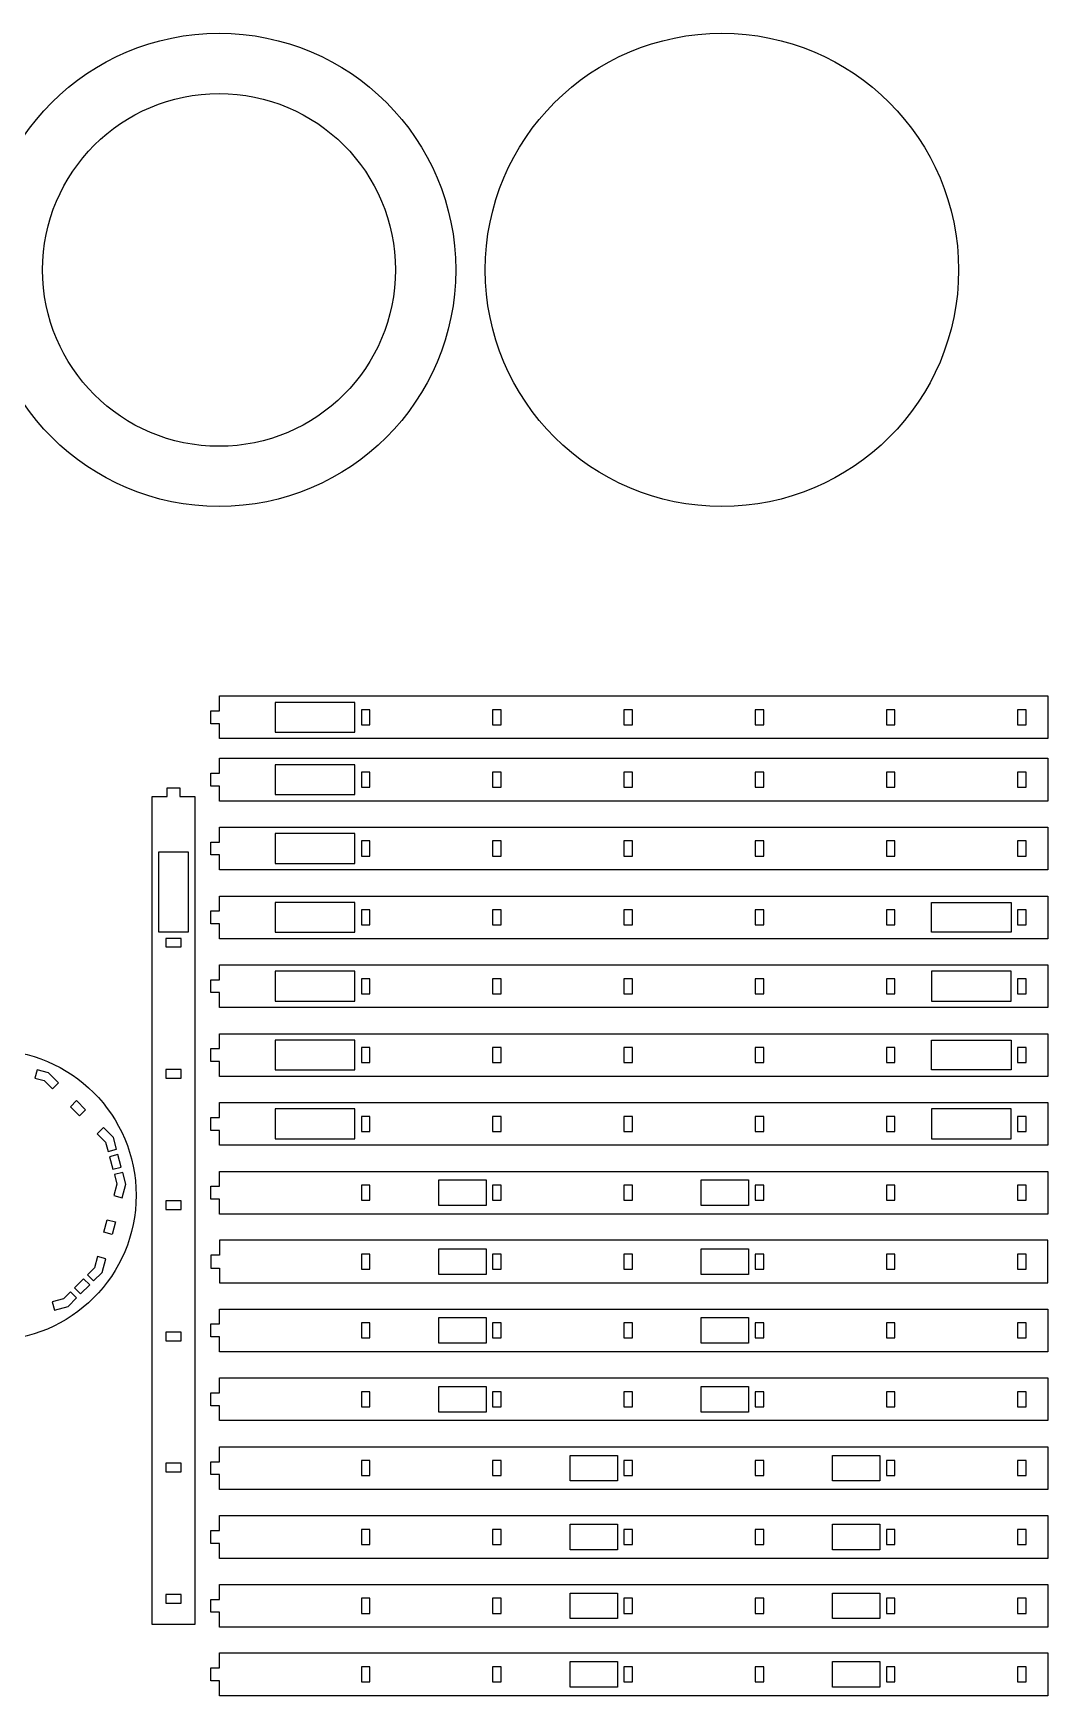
# Model space of a CAD drawing. Header units: millimetres. Extents: x 0 to 786, y -59 to 1053.
# Drawn here: x 412 to 786, y 440 to 1053 of the extents above; entities that cross this region are included whole.
import ezdxf

# ---------------------------------------------------------------- set-up
doc = ezdxf.new("R2010")
doc.units = ezdxf.units.MM
for name, color, linetype in [('Part 2 Inside CUt', 92, 'Continuous'), ('Part 2 Outside Cut', 1, 'Continuous'), ('Part 3 Inside Cut', 70, 'Continuous'), ('Part 3 Outside Cut', 1, 'Continuous')]:
    doc.layers.add(name, color=color, linetype=linetype)

msp = doc.modelspace()

# ---------------------------------------------------------------- linework, layer by layer
at = {"layer": 'Part 2 Inside CUt'}
for points in [[(412.63, 667.75), (416.08, 666.83), (419.16, 663.74), (421.41, 665.99), (417.72, 669.68), (413.45, 670.82)], [(427.98, 659.43), (431.35, 656.06), (429.1, 653.82), (425.73, 657.18)], [(439.67, 640.71), (442.74, 641.53), (441.6, 645.8), (437.91, 649.49), (435.66, 647.24), (438.75, 644.16)], [(441.44, 634.11), (444.51, 634.93), (443.27, 639.53), (440.21, 638.71)], [(441.98, 632.12), (442.9, 628.67), (441.77, 624.45), (444.84, 623.63), (446.19, 628.67), (445.04, 632.94)], [(438.14, 610.88), (439.37, 615.48), (442.44, 614.66), (441.21, 610.06)], [(432.08, 595.17), (434.32, 592.93), (437.45, 596.06), (438.8, 601.09), (435.73, 601.92), (434.6, 597.7)], [(425.79, 588.89), (423.26, 586.36), (419.05, 585.23), (419.87, 582.16), (424.91, 583.51), (428.03, 586.64)], [(432.87, 591.47), (430.62, 593.72), (427.25, 590.35), (429.5, 588.1)]]:
    msp.add_lwpolyline(points, close=True, dxfattribs=at)
for points in [[(530.7, 806.37, 0), (501.33, 806.37, 0), (501.33, 795.36, 0), (530.7, 795.36, 0)], [(536.25, 803.64, 0), (533.08, 803.64, 0), (533.08, 798.09, 0), (536.25, 798.09, 0)], [(584.67, 798.09, 0), (584.67, 803.64, 0), (581.5, 803.64, 0), (581.5, 798.09, 0)], [(629.91, 803.64, 0), (629.91, 798.09, 0), (633.09, 798.09, 0), (633.09, 803.64, 0)], [(681.51, 803.64, 0), (678.33, 803.64, 0), (678.33, 798.09, 0), (681.51, 798.09, 0)], [(726.75, 798.09, 0), (729.93, 798.09, 0), (729.93, 803.64, 0), (726.75, 803.64, 0)], [(775.17, 798.09, 0), (778.35, 798.09, 0), (778.35, 803.64, 0), (775.17, 803.64, 0)], [(530.7, 783.35, 0), (501.33, 783.35, 0), (501.33, 772.34, 0), (530.7, 772.34, 0)], [(533.08, 775.07, 0), (536.25, 775.07, 0), (536.25, 780.63, 0), (533.08, 780.63, 0)], [(584.67, 775.07, 0), (584.67, 780.63, 0), (581.5, 780.63, 0), (581.5, 775.07, 0)], [(633.09, 780.63, 0), (629.91, 780.63, 0), (629.91, 775.07, 0), (633.09, 775.07, 0)], [(681.51, 780.63, 0), (678.33, 780.63, 0), (678.33, 775.07, 0), (681.51, 775.07, 0)], [(729.93, 780.63, 0), (726.75, 780.63, 0), (726.75, 775.07, 0), (729.93, 775.07, 0)], [(775.17, 775.07, 0), (778.35, 775.07, 0), (778.35, 780.63, 0), (775.17, 780.63, 0)], [(530.7, 757.95, 0), (501.33, 757.95, 0), (501.33, 746.94, 0), (530.7, 746.94, 0)], [(533.08, 749.67, 0), (536.25, 749.67, 0), (536.25, 755.23, 0), (533.08, 755.23, 0)], [(584.67, 749.67, 0), (584.67, 755.23, 0), (581.5, 755.23, 0), (581.5, 749.67, 0)], [(633.09, 749.67, 0), (633.09, 755.23, 0), (629.91, 755.23, 0), (629.91, 749.67, 0)], [(681.51, 749.67, 0), (681.51, 755.23, 0), (678.33, 755.23, 0), (678.33, 749.67, 0)], [(726.75, 755.23, 0), (726.75, 749.67, 0), (729.93, 749.67, 0), (729.93, 755.23, 0)], [(778.35, 749.67, 0), (778.35, 755.23, 0), (775.17, 755.23, 0), (775.17, 749.67, 0)], [(469.28, 721.69, 0), (469.28, 751.05, 0), (458.28, 751.05, 0), (458.28, 721.69, 0)], [(530.7, 732.55, 0), (501.33, 732.55, 0), (501.33, 721.54, 0), (530.7, 721.54, 0)], [(772.79, 732.55, 0), (772.79, 721.54, 0), (743.42, 721.54, 0), (743.42, 732.55, 0)], [(533.08, 724.27, 0), (536.25, 724.27, 0), (536.25, 729.83, 0), (533.08, 729.83, 0)], [(584.67, 724.27, 0), (584.67, 729.83, 0), (581.5, 729.83, 0), (581.5, 724.27, 0)], [(633.09, 724.27, 0), (633.09, 729.83, 0), (629.91, 729.83, 0), (629.91, 724.27, 0)], [(681.51, 724.27, 0), (681.51, 729.83, 0), (678.33, 729.83, 0), (678.33, 724.27, 0)], [(726.75, 729.83, 0), (726.75, 724.27, 0), (729.93, 724.27, 0), (729.93, 729.83, 0)], [(778.35, 724.27, 0), (778.35, 729.83, 0), (775.17, 729.83, 0), (775.17, 724.27, 0)], [(466.56, 719.3, 0), (461, 719.3, 0), (461, 716.13, 0), (466.56, 716.13, 0)], [(530.7, 707.15, 0), (501.33, 707.15, 0), (501.33, 696.14, 0), (530.7, 696.14, 0)], [(772.79, 707.15, 0), (743.42, 707.15, 0), (743.42, 696.14, 0), (772.79, 696.14, 0)], [(533.08, 698.87, 0), (536.25, 698.87, 0), (536.25, 704.43, 0), (533.08, 704.43, 0)], [(584.67, 698.87, 0), (584.67, 704.43, 0), (581.5, 704.43, 0), (581.5, 698.87, 0)], [(633.09, 698.87, 0), (633.09, 704.43, 0), (629.91, 704.43, 0), (629.91, 698.87, 0)], [(678.33, 704.43, 0), (678.33, 698.87, 0), (681.51, 698.87, 0), (681.51, 704.43, 0)], [(726.75, 698.87, 0), (729.93, 698.87, 0), (729.93, 704.43, 0), (726.75, 704.43, 0)], [(775.17, 704.43, 0), (775.17, 698.87, 0), (778.35, 698.87, 0), (778.35, 704.43, 0)], [(530.7, 681.75, 0), (501.33, 681.75, 0), (501.33, 670.74, 0), (530.7, 670.74, 0)], [(772.79, 681.75, 0), (772.79, 670.74, 0), (743.42, 670.74, 0), (743.42, 681.75, 0)], [(533.08, 673.47, 0), (536.25, 673.47, 0), (536.25, 679.03, 0), (533.08, 679.03, 0)], [(584.67, 673.47, 0), (584.67, 679.03, 0), (581.5, 679.03, 0), (581.5, 673.47, 0)], [(633.09, 673.47, 0), (633.09, 679.03, 0), (629.91, 679.03, 0), (629.91, 673.47, 0)], [(681.51, 673.47, 0), (681.51, 679.03, 0), (678.33, 679.03, 0), (678.33, 673.47, 0)], [(729.93, 673.47, 0), (729.93, 679.03, 0), (726.75, 679.03, 0), (726.75, 673.47, 0)], [(778.35, 673.47, 0), (778.35, 679.03, 0), (775.17, 679.03, 0), (775.17, 673.47, 0)], [(461, 667.71, 0), (466.56, 667.71, 0), (466.56, 670.89, 0), (461, 670.89, 0)], [(530.7, 656.35, 0), (501.33, 656.35, 0), (501.33, 645.34, 0), (530.7, 645.34, 0)], [(772.79, 656.35, 0), (743.42, 656.35, 0), (743.42, 645.34, 0), (772.79, 645.34, 0)], [(533.08, 648.07, 0), (536.25, 648.07, 0), (536.25, 653.63, 0), (533.08, 653.63, 0)], [(584.67, 648.07, 0), (584.67, 653.63, 0), (581.5, 653.63, 0), (581.5, 648.07, 0)], [(633.09, 653.63, 0), (629.91, 653.63, 0), (629.91, 648.07, 0), (633.09, 648.07, 0)], [(678.33, 648.07, 0), (681.51, 648.07, 0), (681.51, 653.63, 0), (678.33, 653.63, 0)], [(729.93, 648.07, 0), (729.93, 653.63, 0), (726.75, 653.63, 0), (726.75, 648.07, 0)], [(775.17, 648.07, 0), (778.35, 648.07, 0), (778.35, 653.63, 0), (775.17, 653.63, 0)], [(533.08, 622.67, 0), (536.25, 622.67, 0), (536.25, 628.23, 0), (533.08, 628.23, 0)], [(561.65, 620.74, 0), (561.65, 630.16, 0), (579.11, 630.16, 0), (579.11, 620.74, 0)], [(584.67, 622.67, 0), (584.67, 628.23, 0), (581.5, 628.23, 0), (581.5, 622.67, 0)], [(633.09, 622.67, 0), (633.09, 628.23, 0), (629.91, 628.23, 0), (629.91, 622.67, 0)], [(675.95, 630.16, 0), (675.95, 620.74, 0), (658.49, 620.74, 0), (658.49, 630.16, 0)], [(678.33, 628.23, 0), (678.33, 622.67, 0), (681.51, 622.67, 0), (681.51, 628.23, 0)], [(729.93, 628.23, 0), (726.75, 628.23, 0), (726.75, 622.67, 0), (729.93, 622.67, 0)], [(775.17, 628.23, 0), (775.17, 622.67, 0), (778.35, 622.67, 0), (778.35, 628.23, 0)], [(461, 622.47, 0), (461, 619.29, 0), (466.56, 619.29, 0), (466.56, 622.47, 0)], [(533.08, 602.83, 0), (533.08, 597.27, 0), (536.25, 597.27, 0), (536.25, 602.83, 0)], [(561.65, 595.34, 0), (561.65, 604.76, 0), (579.11, 604.76, 0), (579.11, 595.34, 0)], [(584.67, 597.27, 0), (584.67, 602.83, 0), (581.5, 602.83, 0), (581.5, 597.27, 0)], [(629.91, 602.83, 0), (629.91, 597.27, 0), (633.09, 597.27, 0), (633.09, 602.83, 0)], [(658.49, 604.76, 0), (675.95, 604.76, 0), (675.95, 595.34, 0), (658.49, 595.34, 0)], [(681.51, 597.27, 0), (681.51, 602.83, 0), (678.33, 602.83, 0), (678.33, 597.27, 0)], [(729.93, 597.27, 0), (729.93, 602.83, 0), (726.75, 602.83, 0), (726.75, 597.27, 0)], [(778.35, 597.27, 0), (778.35, 602.83, 0), (775.17, 602.83, 0), (775.17, 597.27, 0)], [(533.08, 571.87, 0), (536.25, 571.87, 0), (536.25, 577.43, 0), (533.08, 577.43, 0)], [(561.65, 579.36, 0), (579.11, 579.36, 0), (579.11, 569.94, 0), (561.65, 569.94, 0)], [(584.67, 571.87, 0), (584.67, 577.43, 0), (581.5, 577.43, 0), (581.5, 571.87, 0)], [(633.09, 571.87, 0), (633.09, 577.43, 0), (629.91, 577.43, 0), (629.91, 571.87, 0)], [(658.49, 579.36, 0), (675.95, 579.36, 0), (675.95, 569.94, 0), (658.49, 569.94, 0)], [(681.51, 571.87, 0), (681.51, 577.43, 0), (678.33, 577.43, 0), (678.33, 571.87, 0)], [(726.75, 577.43, 0), (726.75, 571.87, 0), (729.93, 571.87, 0), (729.93, 577.43, 0)], [(778.35, 571.87, 0), (778.35, 577.43, 0), (775.17, 577.43, 0), (775.17, 571.87, 0)], [(466.56, 574.05, 0), (461, 574.05, 0), (461, 570.87, 0), (466.56, 570.87, 0)], [(579.11, 553.96, 0), (579.11, 544.54, 0), (561.65, 544.54, 0), (561.65, 553.96, 0)], [(658.49, 553.96, 0), (675.95, 553.96, 0), (675.95, 544.54, 0), (658.49, 544.54, 0)], [(533.08, 546.47, 0), (536.25, 546.47, 0), (536.25, 552.03, 0), (533.08, 552.03, 0)], [(584.67, 546.47, 0), (584.67, 552.03, 0), (581.5, 552.03, 0), (581.5, 546.47, 0)], [(633.09, 546.47, 0), (633.09, 552.03, 0), (629.91, 552.03, 0), (629.91, 546.47, 0)], [(681.51, 546.47, 0), (681.51, 552.03, 0), (678.33, 552.03, 0), (678.33, 546.47, 0)], [(729.93, 552.03, 0), (726.75, 552.03, 0), (726.75, 546.47, 0), (729.93, 546.47, 0)], [(778.35, 546.47, 0), (778.35, 552.03, 0), (775.17, 552.03, 0), (775.17, 546.47, 0)], [(610.07, 528.56, 0), (627.53, 528.56, 0), (627.53, 519.14, 0), (610.07, 519.14, 0)], [(706.91, 528.56, 0), (724.37, 528.56, 0), (724.37, 519.14, 0), (706.91, 519.14, 0)], [(466.56, 522.45, 0), (466.56, 525.63, 0), (461, 525.63, 0), (461, 522.45, 0)], [(533.08, 521.07, 0), (536.25, 521.07, 0), (536.25, 526.63, 0), (533.08, 526.63, 0)], [(584.67, 521.07, 0), (584.67, 526.63, 0), (581.5, 526.63, 0), (581.5, 521.07, 0)], [(633.09, 521.07, 0), (633.09, 526.63, 0), (629.91, 526.63, 0), (629.91, 521.07, 0)], [(681.51, 521.07, 0), (681.51, 526.63, 0), (678.33, 526.63, 0), (678.33, 521.07, 0)], [(726.75, 526.63, 0), (726.75, 521.07, 0), (729.93, 521.07, 0), (729.93, 526.63, 0)], [(778.35, 521.07, 0), (778.35, 526.63, 0), (775.17, 526.63, 0), (775.17, 521.07, 0)], [(610.07, 493.74, 0), (610.07, 503.16, 0), (627.53, 503.16, 0), (627.53, 493.74, 0)], [(724.37, 503.16, 0), (724.37, 493.74, 0), (706.91, 493.74, 0), (706.91, 503.16, 0)], [(533.08, 495.67, 0), (536.25, 495.67, 0), (536.25, 501.23, 0), (533.08, 501.23, 0)], [(584.67, 495.67, 0), (584.67, 501.23, 0), (581.5, 501.23, 0), (581.5, 495.67, 0)], [(633.09, 495.67, 0), (633.09, 501.23, 0), (629.91, 501.23, 0), (629.91, 495.67, 0)], [(681.51, 495.67, 0), (681.51, 501.23, 0), (678.33, 501.23, 0), (678.33, 495.67, 0)], [(726.75, 501.23, 0), (726.75, 495.67, 0), (729.93, 495.67, 0), (729.93, 501.23, 0)], [(778.35, 495.67, 0), (778.35, 501.23, 0), (775.17, 501.23, 0), (775.17, 495.67, 0)], [(461, 477.21, 0), (461, 474.04, 0), (466.56, 474.04, 0), (466.56, 477.21, 0)], [(533.08, 470.27, 0), (536.25, 470.27, 0), (536.25, 475.83, 0), (533.08, 475.83, 0)], [(584.67, 470.27, 0), (584.67, 475.83, 0), (581.5, 475.83, 0), (581.5, 470.27, 0)], [(610.07, 477.76, 0), (627.53, 477.76, 0), (627.53, 468.34, 0), (610.07, 468.34, 0)], [(633.09, 470.27, 0), (633.09, 475.83, 0), (629.91, 475.83, 0), (629.91, 470.27, 0)], [(681.51, 470.27, 0), (681.51, 475.83, 0), (678.33, 475.83, 0), (678.33, 470.27, 0)], [(706.91, 477.76, 0), (724.37, 477.76, 0), (724.37, 468.34, 0), (706.91, 468.34, 0)], [(726.75, 475.83, 0), (726.75, 470.27, 0), (729.93, 470.27, 0), (729.93, 475.83, 0)], [(778.35, 470.27, 0), (778.35, 475.83, 0), (775.17, 475.83, 0), (775.17, 470.27, 0)], [(533.08, 444.97, 0), (536.25, 444.97, 0), (536.25, 450.53, 0), (533.08, 450.53, 0)], [(584.67, 444.97, 0), (584.67, 450.53, 0), (581.5, 450.53, 0), (581.5, 444.97, 0)], [(627.53, 452.46, 0), (627.53, 443.04, 0), (610.07, 443.04, 0), (610.07, 452.46, 0)], [(633.09, 444.97, 0), (633.09, 450.53, 0), (629.91, 450.53, 0), (629.91, 444.97, 0)], [(681.51, 444.97, 0), (681.51, 450.53, 0), (678.33, 450.53, 0), (678.33, 444.97, 0)], [(706.91, 452.46, 0), (724.37, 452.46, 0), (724.37, 443.04, 0), (706.91, 443.04, 0)], [(726.75, 450.53, 0), (726.75, 444.97, 0), (729.93, 444.97, 0), (729.93, 450.53, 0)], [(778.35, 444.97, 0), (778.35, 450.53, 0), (775.17, 450.53, 0), (775.17, 444.97, 0)]]:
    msp.add_polyline3d(points, close=True, dxfattribs=at)
at = {"layer": 'Part 2 Outside Cut'}
for points in [[(477.51, 803.25, 0), (480.69, 803.25, 0), (480.69, 808.75, 0), (786.28, 808.75, 0), (786.28, 792.98, 0), (480.69, 792.98, 0), (480.69, 798.49, 0), (477.51, 798.49, 0)], [(477.51, 775.47, 0), (477.51, 780.23, 0), (480.69, 780.23, 0), (480.69, 785.73, 0), (786.28, 785.73, 0), (786.28, 769.96, 0), (480.69, 769.96, 0), (480.69, 775.47, 0)], [(466.16, 774.87, 0), (466.16, 771.69, 0), (471.67, 771.69, 0), (471.67, 466.1, 0), (455.9, 466.1, 0), (455.9, 771.69, 0), (461.4, 771.69, 0), (461.4, 774.87, 0)], [(477.51, 754.83, 0), (480.69, 754.83, 0), (480.69, 760.33, 0), (786.28, 760.33, 0), (786.28, 744.56, 0), (480.69, 744.56, 0), (480.69, 750.07, 0), (477.51, 750.07, 0)], [(477.51, 729.43, 0), (480.69, 729.43, 0), (480.69, 734.93, 0), (786.28, 734.93, 0), (786.28, 719.16, 0), (480.69, 719.16, 0), (480.69, 724.67, 0), (477.51, 724.67, 0)], [(477.51, 704.03, 0), (480.69, 704.03, 0), (480.69, 709.53, 0), (786.28, 709.53, 0), (786.28, 693.76, 0), (480.69, 693.76, 0), (480.69, 699.27, 0), (477.51, 699.27, 0)], [(477.51, 678.63, 0), (480.69, 678.63, 0), (480.69, 684.13, 0), (786.28, 684.13, 0), (786.28, 668.36, 0), (480.69, 668.36, 0), (480.69, 673.87, 0), (477.51, 673.87, 0)], [(477.51, 653.23, 0), (480.69, 653.23, 0), (480.69, 658.73, 0), (786.28, 658.73, 0), (786.28, 642.96, 0), (480.69, 642.96, 0), (480.69, 648.47, 0), (477.51, 648.47, 0)], [(477.51, 627.83, 0), (480.69, 627.83, 0), (480.69, 633.33, 0), (786.28, 633.33, 0), (786.28, 617.56, 0), (480.69, 617.56, 0), (480.69, 623.07, 0), (477.51, 623.07, 0)], [(477.51, 602.43, 0), (477.51, 597.67, 0), (480.69, 597.67, 0), (480.69, 592.16, 0), (786.28, 592.16, 0), (786.28, 607.93, 0), (480.69, 607.93, 0), (480.69, 602.43, 0)], [(477.51, 577.03, 0), (480.69, 577.03, 0), (480.69, 582.53, 0), (786.28, 582.53, 0), (786.28, 566.76, 0), (480.69, 566.76, 0), (480.69, 572.27, 0), (477.51, 572.27, 0)], [(477.51, 551.63, 0), (480.69, 551.63, 0), (480.69, 557.13, 0), (786.28, 557.13, 0), (786.28, 541.36, 0), (480.69, 541.36, 0), (480.69, 546.87, 0), (477.51, 546.87, 0)], [(477.51, 526.23, 0), (480.69, 526.23, 0), (480.69, 531.73, 0), (786.28, 531.73, 0), (786.28, 515.96, 0), (480.69, 515.96, 0), (480.69, 521.47, 0), (477.51, 521.47, 0)], [(477.51, 500.83, 0), (480.69, 500.83, 0), (480.69, 506.33, 0), (786.28, 506.33, 0), (786.28, 490.56, 0), (480.69, 490.56, 0), (480.69, 496.07, 0), (477.51, 496.07, 0)], [(477.51, 475.43, 0), (480.69, 475.43, 0), (480.69, 480.93, 0), (786.28, 480.93, 0), (786.28, 465.16, 0), (480.69, 465.16, 0), (480.69, 470.67, 0), (477.51, 470.67, 0)], [(477.51, 450.13, 0), (480.69, 450.13, 0), (480.69, 455.64, 0), (786.28, 455.64, 0), (786.28, 439.87, 0), (480.69, 439.87, 0), (480.69, 445.37, 0), (477.51, 445.37, 0)]]:
    msp.add_polyline3d(points, close=True, dxfattribs=at)
msp.add_circle((396.44, 624.52), 53.57, dxfattribs=at)
at = {"layer": 'Part 3 Inside Cut'}
msp.add_circle((480.59, 965.93), 65.09, dxfattribs=at)
at = {"layer": 'Part 3 Outside Cut'}
for centre in [(480.59, 965.93), (666.09, 965.93)]:
    msp.add_circle(centre, 87.31, dxfattribs=at)

doc.saveas('drawing.dxf')
